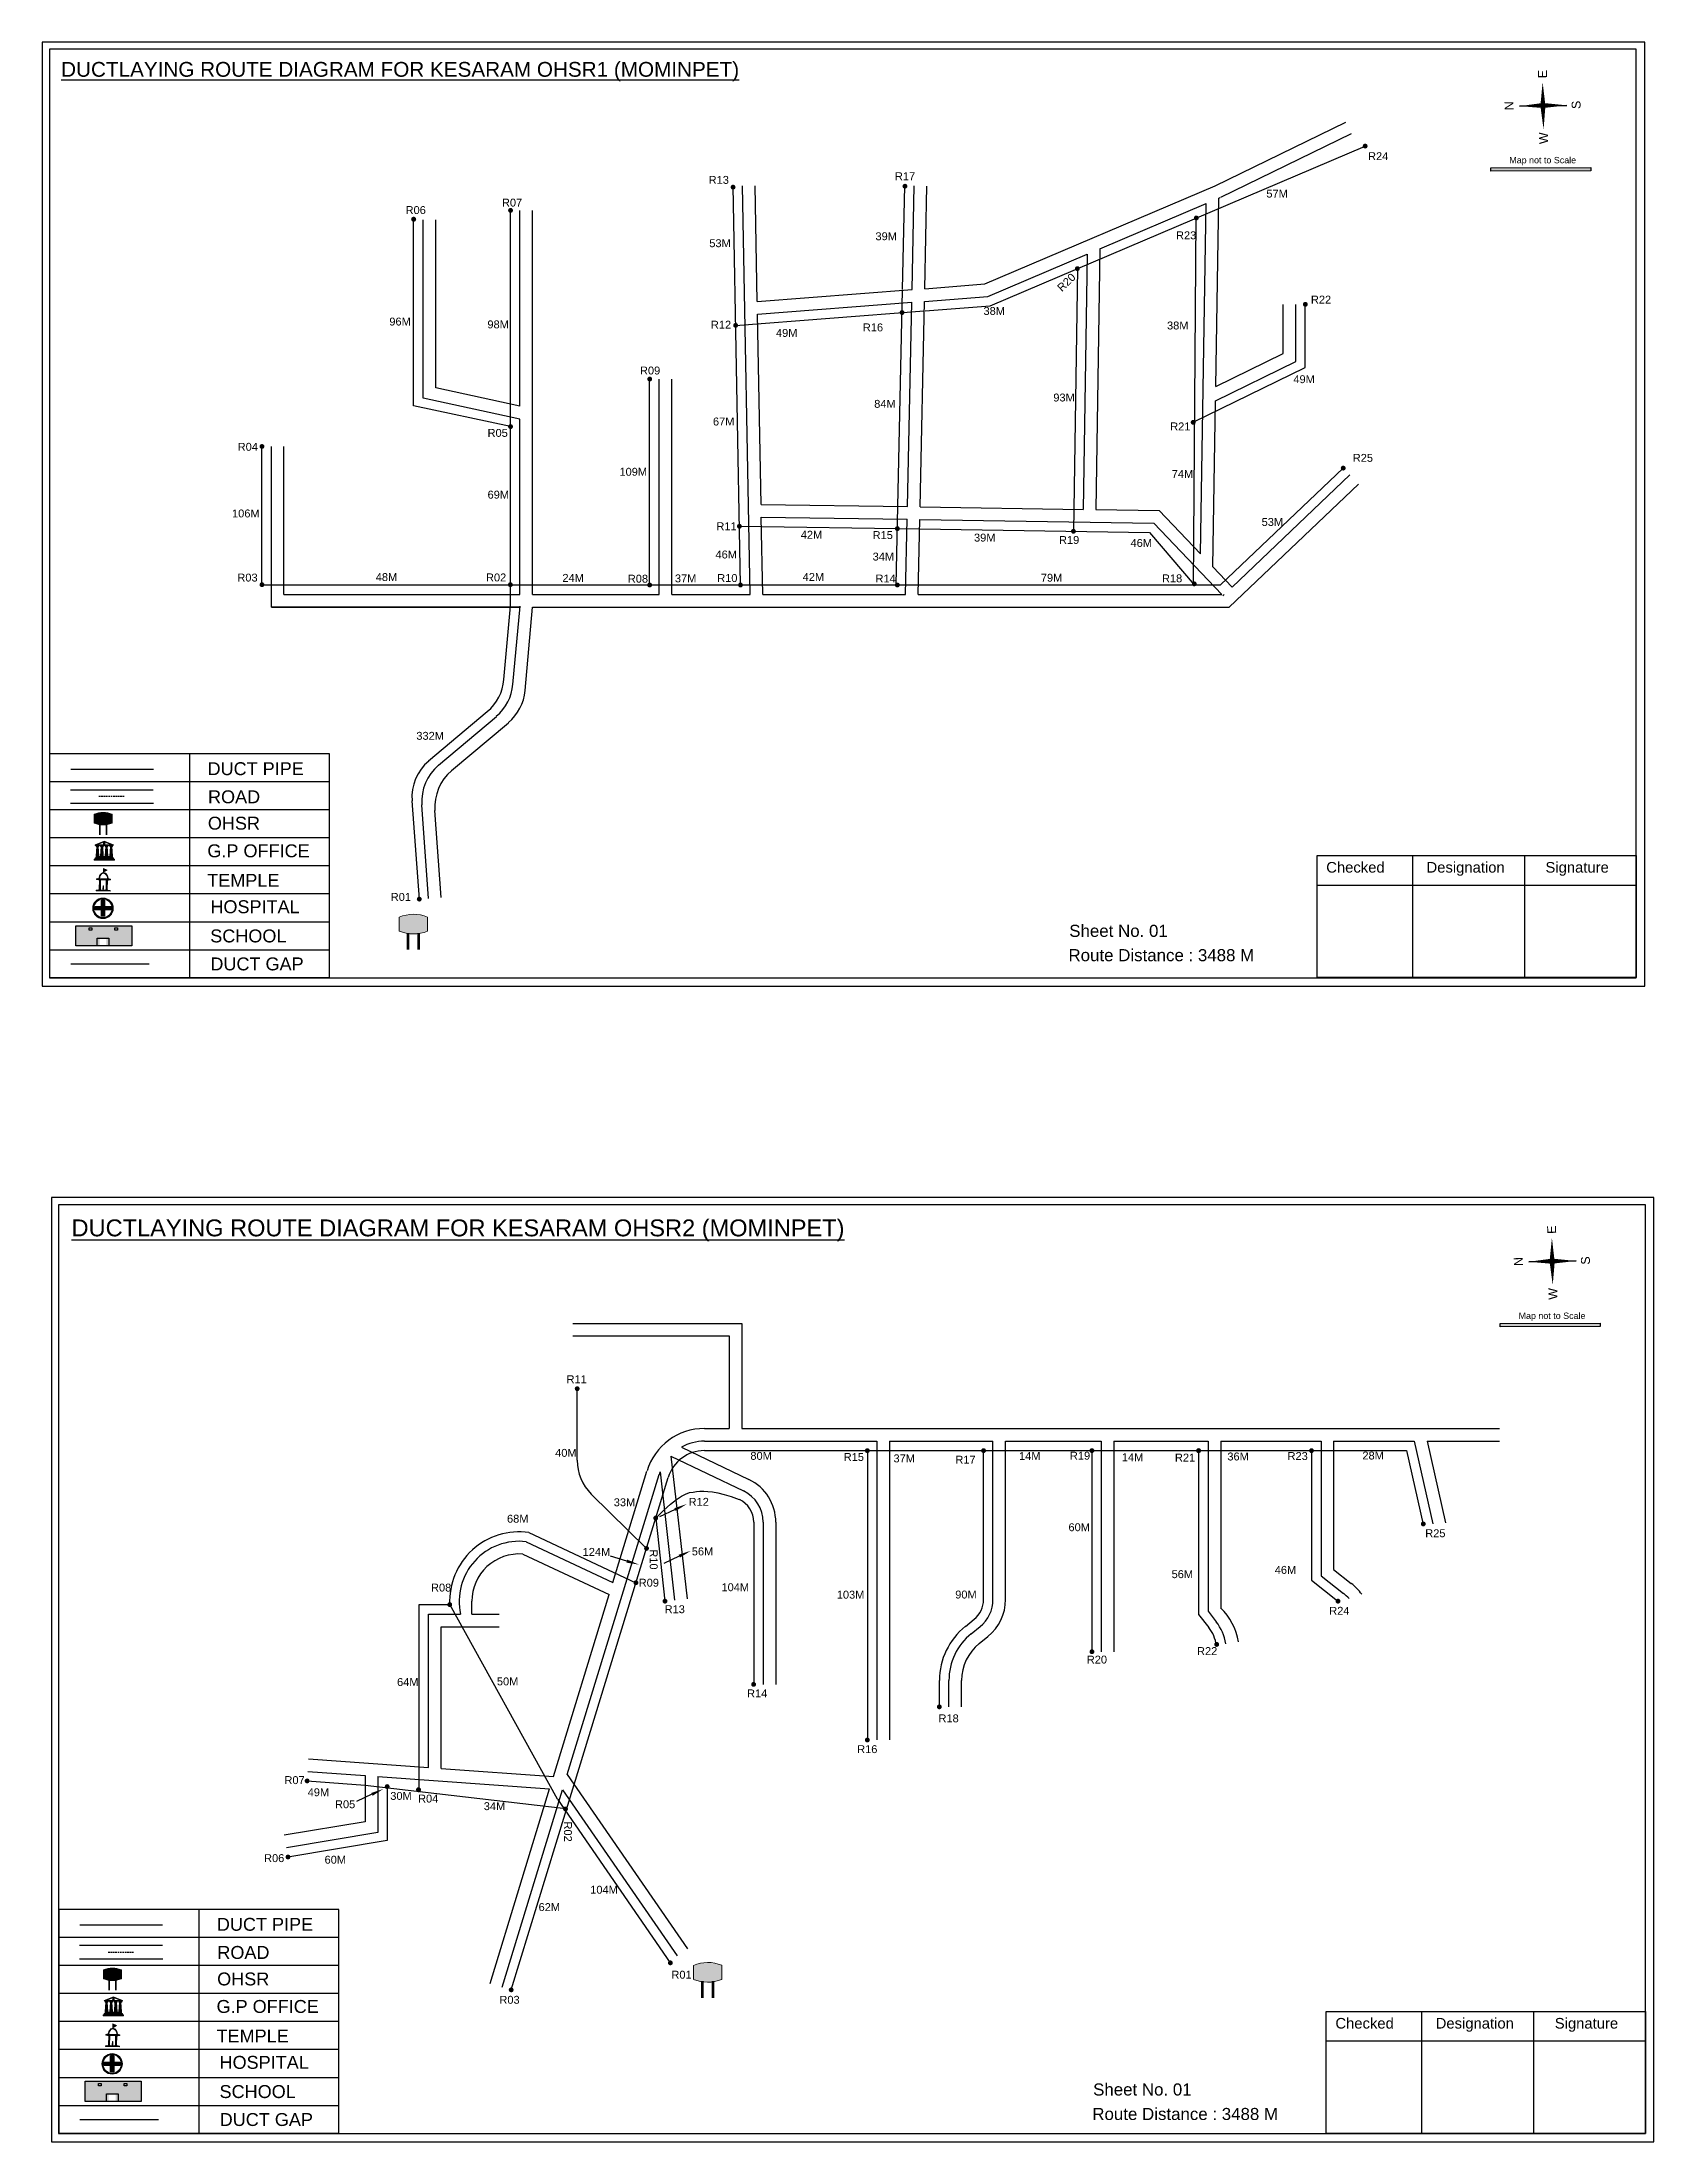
# Model space of a CAD drawing. Header units: inches. Extents: x 1472 to 9278, y 30 to 1360.
# Drawn here: x 3519 to 4540, y 30 to 1360 of the extents above; entities that cross this region are included whole.
import ezdxf

# ---------------------------------------------------------------- set-up
doc = ezdxf.new("R2010")
doc.units = ezdxf.units.IN
doc.header["$MEASUREMENT"] = 0
doc.linetypes.add('DASHEDX2', pattern=[1.5, 1, -0.5])
for name, color, linetype in [('LANDMARK', 7, 'Continuous'), ('OHT', 7, 'Continuous'), ('pipe', 5, 'Continuous')]:
    doc.layers.add(name, color=color, linetype=linetype)
doc.styles.get("Standard").update_dxf_attribs({"font": 'arial.ttf'})

# ---------------------------------------------------------------- blocks, each defined once
blk = doc.blocks.new('OHT')
at = {"linetype": 'Continuous', "lineweight": 0, "true_color": 0x0ffffc}
blk.add_hatch(color=4, dxfattribs=at).paths.add_polyline_path([(0.012, 1), (0, 1, 0.101323), (-0.4, 0.916), (-0.4, 0.525, 0.194075), (0.399, 0.521), (0.399, 0.921, 0.097877)])
at = {"color": 4, "linetype": 'Continuous', "lineweight": 0, "true_color": 0x0ffffc, "flags": 128}
for points in [[(-0.4, 0.525), (-0.4, 0.916)], [(0.399, 0.521), (0.399, 0.921)]]:
    blk.add_lwpolyline(points, dxfattribs=at)
at = {"color": 4, "linetype": 'Continuous', "lineweight": 0, "true_color": 0x0ffffc, "const_width": 0.075, "flags": 128}
for points in [[(-0.15, 0), (-0.15, 0.475)], [(0.15, 0), (0.15, 0.473)]]:
    blk.add_lwpolyline(points, dxfattribs=at)
at = {"color": 4, "linetype": 'Continuous', "lineweight": 0, "true_color": 0x0ffffc}
for centre, radius, start, end in [((0.006, -0.019), 1.019, 67.31091, 113.47108), ((0.004, 1.513), 1.068, 247.76824, 291.70073)]:
    blk.add_arc(centre, radius, start, end, dxfattribs=at)
blk = doc.blocks.new('Government_Office')
at = {"linetype": 'Continuous', "lineweight": 0, "true_color": 0xff0000}
for points in [[(-0.5, 0.05), (0.5, 0.05), (0.5, 0), (-0.5, 0)], [(-0.45, 0.08), (-0.45, 0.12), (0.45, 0.12), (0.45, 0.08)], [(-0.4, 0.14), (-0.4, 0.18), (0.4, 0.18), (0.4, 0.14)]]:
    blk.add_hatch(color=1, dxfattribs=at).paths.add_polyline_path(points)
h = blk.add_hatch(color=1, dxfattribs=at)
h.paths.add_polyline_path([(0.44, 0.72), (0.45, 0.75), (0, 0.93), (-0.45, 0.75), (-0.44, 0.72)])
h.paths.add_polyline_path([(0.36, 0.75), (-0.36, 0.75), (0, 0.9)], flags=16)
h.paths.add_polyline_path([(0, 0.78, -1), (0, 0.87, -1)], flags=0)
h = blk.add_hatch(color=1, dxfattribs=at)
edge = h.paths.add_edge_path()
edge.add_line((-0.27, 0.2), (-0.3, 0.68))
edge.add_line((-0.3, 0.68), (-0.29, 0.68))
edge.add_arc((-0.28, 0.69), 0.0176, 225.304, 441.5659)
edge.add_line((-0.28, 0.7), (-0.39, 0.7))
edge.add_arc((-0.39, 0.69), 0.0176, 98.4341, 314.696)
edge.add_line((-0.38, 0.68), (-0.37, 0.68))
edge.add_line((-0.37, 0.68), (-0.4, 0.2))
edge.add_line((-0.4, 0.2), (-0.27, 0.2))
h = blk.add_hatch(color=1, dxfattribs=at)
edge = h.paths.add_edge_path()
edge.add_line((-0.05, 0.2), (-0.07, 0.68))
edge.add_line((-0.07, 0.68), (-0.07, 0.68))
edge.add_arc((-0.05, 0.69), 0.0176, 225.304, 441.5659)
edge.add_line((-0.05, 0.7), (-0.17, 0.7))
edge.add_arc((-0.17, 0.69), 0.0176, 98.4341, 314.696)
edge.add_line((-0.16, 0.68), (-0.15, 0.68))
edge.add_line((-0.15, 0.68), (-0.18, 0.2))
edge.add_line((-0.18, 0.2), (-0.05, 0.2))
h = blk.add_hatch(color=1, dxfattribs=at)
edge = h.paths.add_edge_path()
edge.add_arc((0, 0.83), 0.0467, 90, 270)
edge.add_arc((0, 0.83), 0.0467, 270, 450)
h = blk.add_hatch(color=1, dxfattribs=at)
edge = h.paths.add_edge_path()
edge.add_line((0.18, 0.2), (0.15, 0.68))
edge.add_line((0.15, 0.68), (0.16, 0.68))
edge.add_arc((0.17, 0.69), 0.0176, 225.304, 441.5659)
edge.add_line((0.17, 0.7), (0.05, 0.7))
edge.add_arc((0.05, 0.69), 0.0176, 98.4341, 314.696)
edge.add_line((0.07, 0.68), (0.07, 0.68))
edge.add_line((0.07, 0.68), (0.05, 0.2))
edge.add_line((0.05, 0.2), (0.18, 0.2))
h = blk.add_hatch(color=1, dxfattribs=at)
edge = h.paths.add_edge_path()
edge.add_line((0.4, 0.2), (0.37, 0.68))
edge.add_line((0.37, 0.68), (0.38, 0.68))
edge.add_arc((0.39, 0.69), 0.0176, 225.304, 441.5659)
edge.add_line((0.4, 0.7), (0.28, 0.7))
edge.add_arc((0.28, 0.69), 0.0176, 98.4341, 314.696)
edge.add_line((0.29, 0.68), (0.3, 0.68))
edge.add_line((0.3, 0.68), (0.27, 0.2))
edge.add_line((0.27, 0.2), (0.4, 0.2))
at = {"color": 1, "linetype": 'Continuous', "lineweight": 0, "true_color": 0xff0000, "flags": 128}
for points in [[(-0.5, 0.05), (0.5, 0.05), (0.5, 0), (-0.5, 0)], [(-0.45, 0.75), (-0.44, 0.72), (0.44, 0.72), (0.45, 0.75), (0, 0.93)], [(-0.45, 0.08), (-0.45, 0.12), (0.45, 0.12), (0.45, 0.08)], [(-0.4, 0.14), (-0.4, 0.18), (0.4, 0.18), (0.4, 0.14)], [(-0.36, 0.75), (0.36, 0.75), (0, 0.9)]]:
    blk.add_lwpolyline(points, close=True, dxfattribs=at)
for points in [[(-0.27, 0.2), (-0.3, 0.68), (-0.29, 0.68, 1.379694), (-0.28, 0.7), (-0.39, 0.7, 1.379694), (-0.38, 0.68), (-0.37, 0.68), (-0.4, 0.2)], [(-0.05, 0.2), (-0.07, 0.68), (-0.07, 0.68, 1.379694), (-0.05, 0.7), (-0.17, 0.7, 1.379694), (-0.16, 0.68), (-0.15, 0.68), (-0.18, 0.2)], [(0, 0.87, 1), (0, 0.78, 1)], [(0.18, 0.2), (0.15, 0.68), (0.16, 0.68, 1.379694), (0.17, 0.7), (0.05, 0.7, 1.379694), (0.07, 0.68), (0.07, 0.68), (0.05, 0.2)], [(0.4, 0.2), (0.37, 0.68), (0.38, 0.68, 1.379694), (0.4, 0.7), (0.28, 0.7, 1.379694), (0.29, 0.68), (0.3, 0.68), (0.27, 0.2)]]:
    blk.add_lwpolyline(points, format="xyb", close=True, dxfattribs=at)
blk = doc.blocks.new('Temple')
at = {"linetype": 'Continuous', "lineweight": 0, "true_color": 0xff0000}
h = blk.add_hatch(color=1, dxfattribs=at)
edge = h.paths.add_edge_path()
edge.add_line((0.012, 0.857), (0, 0.85))
edge.add_line((0, 0.85), (-0.003, 0.925))
edge.add_line((-0.003, 0.925), (-0.012, 0.925))
edge.add_line((-0.012, 0.925), (-0.012, 0.806))
edge.add_spline(control_points=[(-0.012, 0.806), (-0.004, 0.807), (0.004, 0.807), (0.012, 0.806)], knot_values=[6.223801, 6.223801, 6.223801, 6.223801, 6.343965, 6.343965, 6.343965, 6.343965], degree=3, periodic=0)
edge.add_line((0.012, 0.806), (0.012, 0.857))
at = {"linetype": 'Continuous', "lineweight": 0, "true_color": 0xe66000}
blk.add_hatch(color=32, dxfattribs=at).paths.add_polyline_path([(-0.006, 1), (0.147, 0.931), (0, 0.85)])
at = {"linetype": 'Continuous', "lineweight": 0, "true_color": 0xff0000}
h = blk.add_hatch(color=1, dxfattribs=at)
edge = h.paths.add_edge_path()
edge.add_line((0.175, 0.49), (0.225, 0.49))
edge.add_line((0.225, 0.49), (0.225, 0.497))
edge.add_line((0.225, 0.497), (0.307, 0.497))
edge.add_line((0.307, 0.497), (0.307, 0.533))
edge.add_line((0.307, 0.533), (0.257, 0.533))
edge.add_line((0.257, 0.533), (0.257, 0.54))
edge.add_line((0.257, 0.54), (0.2, 0.54))
edge.add_spline(control_points=[(0.2, 0.54), (0.2, 0.589), (0.19, 0.638), (0.142, 0.743), (0.092, 0.79), (0.027, 0.805), (0.02, 0.806), (0.012, 0.806)], knot_values=[4.712389, 4.712389, 4.712389, 4.712389, 5.278166, 5.278166, 6.117402, 6.117402, 6.223801, 6.223801, 6.223801, 6.223801], degree=3, periodic=0)
edge.add_line((0.012, 0.806), (0.012, 0.79))
edge.add_line((0.012, 0.79), (-0.012, 0.79))
edge.add_line((-0.012, 0.79), (-0.012, 0.806))
edge.add_spline(control_points=[(-0.012, 0.806), (-0.055, 0.802), (-0.096, 0.781), (-0.171, 0.699), (-0.197, 0.628), (-0.2, 0.55), (-0.2, 0.545), (-0.2, 0.54)], knot_values=[6.343965, 6.343965, 6.343965, 6.343965, 6.956638, 6.956638, 7.795874, 7.795874, 7.853982, 7.853982, 7.853982, 7.853982], degree=3, periodic=0)
edge.add_line((-0.2, 0.54), (-0.257, 0.54))
edge.add_line((-0.257, 0.54), (-0.257, 0.533))
edge.add_line((-0.257, 0.533), (-0.307, 0.533))
edge.add_line((-0.307, 0.533), (-0.307, 0.497))
edge.add_line((-0.307, 0.497), (-0.225, 0.497))
edge.add_line((-0.225, 0.497), (-0.225, 0.49))
edge.add_line((-0.225, 0.49), (-0.175, 0.49))
edge.add_line((-0.175, 0.49), (-0.175, 0.07))
edge.add_arc((-0.205, 0.07), 0.03, -90, 0, ccw=False)
edge.add_line((-0.205, 0.04), (-0.257, 0.04))
edge.add_line((-0.257, 0.04), (-0.257, 0.033))
edge.add_line((-0.257, 0.033), (-0.307, 0.033))
edge.add_line((-0.307, 0.033), (-0.307, 0))
edge.add_line((-0.307, 0), (0.307, 0))
edge.add_line((0.307, 0), (0.307, 0.033))
edge.add_line((0.307, 0.033), (0.257, 0.033))
edge.add_line((0.257, 0.033), (0.257, 0.04))
edge.add_line((0.257, 0.04), (0.205, 0.04))
edge.add_arc((0.205, 0.07), 0.03, 180, 270, ccw=False)
edge.add_line((0.175, 0.07), (0.175, 0.49))
h.paths.add_polyline_path([(0.125, 0.07, -0.414214), (0.095, 0.04), (0.05, 0.04), (0.05, 0.033), (-0.05, 0.033), (-0.05, 0.04), (-0.095, 0.04, -0.414214), (-0.125, 0.07), (-0.125, 0.497), (0.125, 0.497)], flags=16)
edge = h.paths.add_edge_path(flags=16)
edge.add_ellipse((0, 0.54), major_axis=(0, 0.242), ratio=0.722808, start_angle=270, end_angle=450, ccw=False)
edge.add_line((0.175, 0.54), (-0.175, 0.54))
h.paths.add_polyline_path([(0.012, 0.23), (0.012, 0.07), (-0.012, 0.07), (-0.012, 0.23)], flags=0)
h = blk.add_hatch(color=1, dxfattribs=at)
edge = h.paths.add_edge_path()
edge.add_line((0.012, 0.79), (0.012, 0.806))
edge.add_spline(control_points=[(0.012, 0.806), (0.004, 0.807), (-0.004, 0.807), (-0.012, 0.806)], knot_values=[6.223801, 6.223801, 6.223801, 6.223801, 6.343965, 6.343965, 6.343965, 6.343965], degree=3, periodic=0)
edge.add_line((-0.012, 0.806), (-0.012, 0.79))
edge.add_line((-0.012, 0.79), (0.012, 0.79))
at = {"color": 1, "linetype": 'Continuous', "lineweight": 0, "true_color": 0xff0000, "flags": 128}
for points in [[(0.012, 0.925), (-0.012, 0.925), (-0.012, 0.79), (0.012, 0.79)], [(0.012, 0.23), (-0.012, 0.23), (-0.012, 0.07), (0.012, 0.07)]]:
    blk.add_lwpolyline(points, close=True, dxfattribs=at)
at = {"color": 32, "linetype": 'Continuous', "lineweight": 0, "true_color": 0xe66000, "flags": 128}
blk.add_lwpolyline([(-0.006, 1), (0.147, 0.931), (0, 0.85), (-0.006, 1)], dxfattribs=at)
at = {"color": 1, "linetype": 'Continuous', "lineweight": 0, "true_color": 0xff0000, "flags": 128}
blk.add_lwpolyline([(0.2, 0.54), (0.257, 0.54), (0.257, 0.533), (0.307, 0.533), (0.307, 0.497), (0.225, 0.497), (0.225, 0.49), (0.175, 0.49), (0.175, 0.07, 0.414214), (0.205, 0.04), (0.257, 0.04), (0.257, 0.033), (0.307, 0.033), (0.307, 0), (-0.307, 0), (-0.307, 0.033), (-0.257, 0.033), (-0.257, 0.04), (-0.205, 0.04, 0.414214), (-0.175, 0.07), (-0.175, 0.49), (-0.225, 0.49), (-0.225, 0.497), (-0.307, 0.497), (-0.307, 0.533), (-0.257, 0.533), (-0.257, 0.54), (-0.2, 0.54)], format="xyb", dxfattribs=at)
blk.add_lwpolyline([(-0.175, 0.54), (0.175, 0.54)], dxfattribs=at)
blk.add_lwpolyline([(0.125, 0.497), (0.125, 0.07, -0.414214), (0.095, 0.04), (0.05, 0.04), (0.05, 0.033), (-0.05, 0.033), (-0.05, 0.04), (-0.095, 0.04, -0.414214), (-0.125, 0.07), (-0.125, 0.497)], format="xyb", close=True, dxfattribs=at)
at = {"color": 1, "linetype": 'Continuous', "lineweight": 0, "true_color": 0xff0000}
blk.add_ellipse((0, 0.54), major_axis=(0, 0.242), ratio=0.722808, start_param=4.712389, end_param=7.853982, dxfattribs=at)
blk.add_open_spline([(0.2, 0.54), (0.2, 0.589), (0.19, 0.638), (0.142, 0.743), (0.092, 0.79), (-0.023, 0.816), (-0.085, 0.794), (-0.171, 0.699), (-0.197, 0.628), (-0.2, 0.55), (-0.2, 0.545), (-0.2, 0.54)], degree=3, knots=[4.712389, 4.712389, 4.712389, 4.712389, 5.278166, 5.278166, 6.117402, 6.117402, 6.956638, 6.956638, 7.795874, 7.795874, 7.853982, 7.853982, 7.853982, 7.853982], dxfattribs=at)
blk = doc.blocks.new('*U5')
at = {"color": 0, "linetype": 'DASHEDX2', "transparency": 16777216}
blk.add_line((-8.2, 0), (8, 0), dxfattribs=at)
blk = doc.blocks.new('Hospital')
at = {"linetype": 'Continuous', "lineweight": 0, "true_color": 0x000000}
h = blk.add_hatch(color=18, dxfattribs=at)
h.paths.add_polyline_path([(-0.5, 0, 1), (0.5, 0, 1)])
h.paths.add_polyline_path([(0.45, 0, -1), (-0.45, 0, -1)], flags=16)
at = {"linetype": 'Continuous', "true_color": 0xff0000}
blk.add_hatch(color=1, dxfattribs=at).paths.add_polyline_path([(-0.39, 0.08), (-0.08, 0.08), (-0.08, 0.39), (0.08, 0.39), (0.08, 0.08), (0.39, 0.08), (0.39, -0.08), (0.08, -0.08), (0.08, -0.39), (-0.08, -0.39), (-0.08, -0.08), (-0.39, -0.08)])
at = {"color": 1, "linetype": 'Continuous', "true_color": 0xff0000, "flags": 128}
blk.add_lwpolyline([(-0.39, 0.08), (-0.08, 0.08), (-0.08, 0.39), (0.08, 0.39), (0.08, 0.08), (0.39, 0.08), (0.39, -0.08), (0.08, -0.08), (0.08, -0.39), (-0.08, -0.39), (-0.08, -0.08), (-0.39, -0.08)], close=True, dxfattribs=at)
at = {"color": 18, "linetype": 'Continuous', "lineweight": 0, "true_color": 0x000000}
for radius in [0.5, 0.446]:
    blk.add_circle((0, 0), radius, dxfattribs=at)
blk = doc.blocks.new('*U6')
at = {"color": 0, "linetype": 'DASHEDX2', "transparency": 16777216}
blk.add_line((-8.2, 0), (8, 0), dxfattribs=at)

msp = doc.modelspace()

# ---------------------------------------------------------------- hatches: boundary and pattern name
at = {"ltscale": 0.5}
h = msp.add_hatch(color=5, dxfattribs=at)
h.dxf.hatch_style = 1
h.paths.add_polyline_path([(4358.8, 1293.9, 1), (4355.7, 1293.9, 1)])
at = {"true_color": 0x0093dd}
h = msp.add_hatch(color=142, dxfattribs=at)
h.dxf.hatch_style = 1
h.paths.add_polyline_path([(4436.9, 1280.1), (4436.9, 1278), (4500.2, 1278.2), (4500.2, 1280.3)])
at = {"ltscale": 0.5}
h = msp.add_hatch(color=5, dxfattribs=at)
h.dxf.hatch_style = 1
h.paths.add_polyline_path([(3958.6, 1267.9, 1), (3955.5, 1267.9, 1)])
h = msp.add_hatch(color=5, dxfattribs=at)
h.dxf.hatch_style = 1
h.paths.add_polyline_path([(4067.4, 1268.5, 1), (4064.3, 1268.5, 1)])
h = msp.add_hatch(color=5, dxfattribs=at)
h.dxf.hatch_style = 1
h.paths.add_polyline_path([(3817.7, 1253.2, 1), (3814.6, 1253.2, 1)])
h = msp.add_hatch(color=5, dxfattribs=at)
h.dxf.hatch_style = 1
h.paths.add_polyline_path([(4251.9, 1248.4, 1), (4248.8, 1248.4, 1)])
h = msp.add_hatch(color=5, dxfattribs=at)
h.dxf.hatch_style = 1
h.paths.add_polyline_path([(3756.4, 1247.6, 1), (3753.2, 1247.6, 1)])
h = msp.add_hatch(color=5, dxfattribs=at)
h.dxf.hatch_style = 1
h.paths.add_polyline_path([(4176.6, 1216.3, 1), (4173.5, 1216.3, 1)])
h = msp.add_hatch(color=5, dxfattribs=at)
h.dxf.hatch_style = 1
h.paths.add_polyline_path([(4065.6, 1188.5, 1), (4062.5, 1188.5, 1)])
h = msp.add_hatch(color=5, dxfattribs=at)
h.dxf.hatch_style = 1
h.paths.add_polyline_path([(4320.9, 1193.7, 1), (4317.8, 1193.7, 1)])
h = msp.add_hatch(color=5, dxfattribs=at)
h.dxf.hatch_style = 1
h.paths.add_polyline_path([(3960.2, 1180.4, 1), (3957.1, 1180.4, 1)])
h = msp.add_hatch(color=5, dxfattribs=at)
h.dxf.hatch_style = 1
h.paths.add_polyline_path([(3905.8, 1146.4, 1), (3902.7, 1146.4, 1)])
h = msp.add_hatch(color=5, dxfattribs=at)
h.dxf.hatch_style = 1
h.paths.add_polyline_path([(3817.7, 1116.3, 1), (3814.6, 1116.3, 1)])
h = msp.add_hatch(color=5, dxfattribs=at)
h.dxf.hatch_style = 1
h.paths.add_polyline_path([(4249.9, 1119, 1), (4246.8, 1119, 1)])
h = msp.add_hatch(color=5, dxfattribs=at)
h.dxf.hatch_style = 1
h.paths.add_polyline_path([(3660.3, 1103.7, 1), (3657.2, 1103.7, 1)])
h = msp.add_hatch(color=5, dxfattribs=at)
h.dxf.hatch_style = 1
h.paths.add_polyline_path([(4344.9, 1090, 1), (4341.8, 1090, 1)])
h = msp.add_hatch(color=5, dxfattribs=at)
h.dxf.hatch_style = 1
h.paths.add_polyline_path([(3962.6, 1053.2, 1), (3959.5, 1053.2, 1)])
h = msp.add_hatch(color=5, dxfattribs=at)
h.dxf.hatch_style = 1
h.paths.add_polyline_path([(4062.6, 1051.7, 1), (4059.5, 1051.7, 1)])
h = msp.add_hatch(color=5, dxfattribs=at)
h.dxf.hatch_style = 1
h.paths.add_polyline_path([(4174.1, 1050, 1), (4171, 1050, 1)])
h = msp.add_hatch(color=5, dxfattribs=at)
h.dxf.hatch_style = 1
h.paths.add_polyline_path([(3660.3, 1016.2, 1), (3657.2, 1016.2, 1)])
h = msp.add_hatch(color=5, dxfattribs=at)
h.dxf.hatch_style = 1
h.paths.add_polyline_path([(3817.6, 1016.2, 1), (3814.5, 1016.2, 1)])
h = msp.add_hatch(color=5, dxfattribs=at)
h.dxf.hatch_style = 1
h.paths.add_polyline_path([(3905.8, 1016, 1), (3902.7, 1016, 1)])
h = msp.add_hatch(color=5, dxfattribs=at)
h.dxf.hatch_style = 1
h.paths.add_polyline_path([(3963.3, 1016, 1), (3960.2, 1016, 1)])
h = msp.add_hatch(color=5, dxfattribs=at)
h.dxf.hatch_style = 1
h.paths.add_polyline_path([(4062.6, 1016, 1), (4059.5, 1016, 1)])
h = msp.add_hatch(color=5, dxfattribs=at)
h.dxf.hatch_style = 1
h.paths.add_polyline_path([(4250.6, 1016.7, 1), (4247.5, 1016.7, 1)])
h = msp.add_hatch(color=5, dxfattribs=at)
h.dxf.hatch_style = 1
h.paths.add_polyline_path([(3759.9, 817.1, 1), (3756.8, 817.1, 1)])
at = {"true_color": 0xc8c92d}
h = msp.add_hatch(color=52, dxfattribs=at)
h.dxf.hatch_style = 1
h.paths.add_polyline_path([(3547.9, 800.3), (3540.9, 800.3), (3540.9, 787.6), (3547.9, 787.6)])
h.paths.add_polyline_path([(3576.3, 800.3), (3569.2, 800.3), (3569.2, 787.6), (3576.3, 787.6)])
at = {"true_color": 0x293189}
h = msp.add_hatch(color=177, dxfattribs=at)
h.dxf.hatch_style = 1
h.paths.add_polyline_path([(3569.2, 800.3), (3547.9, 800.3), (3547.9, 787.6), (3555.9, 787.6), (3555.9, 791.8), (3560.3, 791.8), (3560.3, 787.6), (3569.2, 787.6)])
h.paths.add_polyline_path([(3551, 797.5), (3549.4, 797.5), (3549.4, 798.9), (3551, 798.9)], flags=16)
h.paths.add_polyline_path([(3565.7, 797.5), (3565.7, 798.9), (3567.2, 798.9), (3567.2, 797.5)], flags=16)
at = {"true_color": 0x0093dd}
h = msp.add_hatch(color=142, dxfattribs=at)
h.dxf.hatch_style = 1
h.paths.add_polyline_path([(4442.8, 548.4), (4442.8, 546.3), (4506.1, 546.5), (4506.1, 548.6)])
at = {"ltscale": 0.5}
h = msp.add_hatch(color=5, dxfattribs=at)
h.dxf.hatch_style = 1
h.paths.add_polyline_path([(3859.9, 507.1, 1), (3856.8, 507.1, 1)])
h = msp.add_hatch(color=5, dxfattribs=at)
h.dxf.hatch_style = 1
h.paths.add_polyline_path([(4043.6, 467.9, 1), (4040.5, 467.9, 1)])
h = msp.add_hatch(color=5, dxfattribs=at)
h.dxf.hatch_style = 1
h.paths.add_polyline_path([(4117.2, 467.9, 1), (4114.1, 467.9, 1)])
h = msp.add_hatch(color=5, dxfattribs=at)
h.dxf.hatch_style = 1
h.paths.add_polyline_path([(4185.8, 467.9, 1), (4182.7, 467.9, 1)])
h = msp.add_hatch(color=5, dxfattribs=at)
h.dxf.hatch_style = 1
h.paths.add_polyline_path([(4253.4, 467.9, 1), (4250.2, 467.9, 1)])
h = msp.add_hatch(color=5, dxfattribs=at)
h.dxf.hatch_style = 1
h.paths.add_polyline_path([(4324.8, 467.9, 1), (4321.7, 467.9, 1)])
h = msp.add_hatch(color=5, dxfattribs=at)
h.dxf.hatch_style = 1
h.paths.add_polyline_path([(3909.6, 425.2, 1), (3906.5, 425.2, 1)])
h = msp.add_hatch(color=5, dxfattribs=at)
h.dxf.hatch_style = 1
h.paths.add_polyline_path([(4395.6, 421.5, 1), (4392.5, 421.5, 1)])
h = msp.add_hatch(color=5, dxfattribs=at)
h.dxf.hatch_style = 1
h.paths.add_polyline_path([(3903.8, 406, 1), (3900.7, 406, 1)])
h = msp.add_hatch(color=5, dxfattribs=at)
h.dxf.hatch_style = 1
h.paths.add_polyline_path([(3897.1, 384.3, 1), (3894, 384.3, 1)])
h = msp.add_hatch(color=5, dxfattribs=at)
h.dxf.hatch_style = 1
h.paths.add_polyline_path([(3915.5, 372.6, 1), (3912.4, 372.6, 1)])
h = msp.add_hatch(color=5, dxfattribs=at)
h.dxf.hatch_style = 1
h.paths.add_polyline_path([(4341.6, 372.6, 1), (4338.5, 372.6, 1)])
h = msp.add_hatch(color=5, dxfattribs=at)
h.dxf.hatch_style = 1
h.paths.add_polyline_path([(3779.2, 370.4, 1), (3776.1, 370.4, 1)])
h = msp.add_hatch(color=5, dxfattribs=at)
h.dxf.hatch_style = 1
h.paths.add_polyline_path([(4264.8, 345.2, 1), (4261.7, 345.2, 1)])
h = msp.add_hatch(color=5, dxfattribs=at)
h.dxf.hatch_style = 1
h.paths.add_polyline_path([(4185.8, 340.6, 1), (4182.7, 340.6, 1)])
h = msp.add_hatch(color=5, dxfattribs=at)
h.dxf.hatch_style = 1
h.paths.add_polyline_path([(3971.6, 319.9, 1), (3968.5, 319.9, 1)])
h = msp.add_hatch(color=5, dxfattribs=at)
h.dxf.hatch_style = 1
h.paths.add_polyline_path([(4089.2, 305.7, 1), (4086.1, 305.7, 1)])
h = msp.add_hatch(color=5, dxfattribs=at)
h.dxf.hatch_style = 1
h.paths.add_polyline_path([(4043.6, 284.7, 1), (4040.5, 284.7, 1)])
h = msp.add_hatch(color=5, dxfattribs=at)
h.dxf.hatch_style = 1
h.paths.add_polyline_path([(3688.9, 258.8, 1), (3685.8, 258.8, 1)])
h = msp.add_hatch(color=5, dxfattribs=at)
h.dxf.hatch_style = 1
h.paths.add_polyline_path([(3739.6, 255.2, 1), (3736.5, 255.2, 1)])
h = msp.add_hatch(color=5, dxfattribs=at)
h.dxf.hatch_style = 1
h.paths.add_polyline_path([(3759.5, 253.2, 1), (3756.3, 253.2, 1)])
h = msp.add_hatch(color=5, dxfattribs=at)
h.dxf.hatch_style = 1
h.paths.add_polyline_path([(3852.5, 241, 1), (3849.4, 241, 1)])
h = msp.add_hatch(color=5, dxfattribs=at)
h.dxf.hatch_style = 1
h.paths.add_polyline_path([(3676.8, 210.6, 1), (3673.7, 210.6, 1)])
h = msp.add_hatch(color=5, dxfattribs=at)
h.dxf.hatch_style = 1
h.paths.add_polyline_path([(3918.9, 143.6, 1), (3915.8, 143.6, 1)])
h = msp.add_hatch(color=5, dxfattribs=at)
h.dxf.hatch_style = 1
h.paths.add_polyline_path([(3818.1, 126.5, 1), (3815, 126.5, 1)])
at = {"true_color": 0xc8c92d}
h = msp.add_hatch(color=52, dxfattribs=at)
h.dxf.hatch_style = 1
h.paths.add_polyline_path([(3553.8, 68.6), (3546.8, 68.6), (3546.8, 55.9), (3553.8, 55.9)])
h.paths.add_polyline_path([(3582.1, 68.6), (3575.1, 68.6), (3575.1, 55.9), (3582.1, 55.9)])
at = {"true_color": 0x293189}
h = msp.add_hatch(color=177, dxfattribs=at)
h.dxf.hatch_style = 1
h.paths.add_polyline_path([(3575.1, 68.6), (3553.8, 68.6), (3553.8, 55.9), (3561.8, 55.9), (3561.8, 60.1), (3566.2, 60.1), (3566.2, 55.9), (3575.1, 55.9)])
h.paths.add_polyline_path([(3556.9, 65.7), (3555.3, 65.7), (3555.3, 67.2), (3556.9, 67.2)], flags=16)
h.paths.add_polyline_path([(3571.5, 65.7), (3571.5, 67.2), (3573.1, 67.2), (3573.1, 65.7)], flags=16)

# ---------------------------------------------------------------- linework, layer by layer
for p, q in [((4484.9, 1319.7), (4454.9, 1319.2)), ((4454.9, 1319.2), (4484.9, 1319.7)), ((4484.9, 1319.7), (4454.9, 1319.2)), ((4469.9, 1319.4), (4484.9, 1319.7)), ((4262.3, 1268.7), (4345.1, 1309)), ((4265.8, 1261.5), (4348.6, 1301.8)), ((3967.8, 1010), (3963, 1268.7)), ((3972.3, 1195.5), (3971, 1268.8)), ((4070.4, 1203), (4071.8, 1268.7)), ((4078.4, 1203.6), (4079.8, 1268.5)), ((4116.5, 1206.6), (4262.3, 1268.7)), ((3822.1, 1129.3), (3822.1, 1253.2)), ((3830.1, 1010), (3830.1, 1253.2)), ((4189.3, 1228.9), (4256.5, 1257.5)), ((4253, 1035.7), (4256.5, 1257.5)), ((4262.7, 1141.6), (4264.5, 1260.9)), ((4264.5, 1260.9), (4265.4, 1261.3)), ((3760.8, 1134.3), (3760.8, 1247.3)), ((3768.8, 1140.8), (3768.8, 1247.3)), ((4118.4, 1198.7), (4181.2, 1225.4)), ((4181.2, 1225.4), (4178.7, 1063.9)), ((4189.3, 1228.9), (4186.7, 1063.8)), ((3972.3, 1195.5), (4070.4, 1203)), ((4078.2, 1195.6), (4118.4, 1198.7)), ((4078.4, 1203.6), (4116.5, 1206.6)), ((3964.3, 1194.8), (3964.3, 1194.8)), ((3972.5, 1187.4), (4070.2, 1195)), ((3974.8, 1067), (3972.5, 1187.4)), ((4067.4, 1065.6), (4070.2, 1195)), ((4075.4, 1065.5), (4078.2, 1195.6)), ((4305.3, 1162.5), (4305.3, 1193.7)), ((4313.3, 1157.5), (4313.3, 1193.7)), ((4262.5, 1132.6), (4313.3, 1157.5)), ((4262.7, 1141.6), (4305.3, 1162.5)), ((3910.2, 1010), (3910.2, 1146.4)), ((3918.2, 1010), (3918.2, 1146.4)), ((3822.1, 1121.1), (3760.8, 1134.3)), ((3822.1, 1129.3), (3768.8, 1140.8)), ((4260.9, 1027.4), (4262.5, 1132.6)), ((3822.1, 1010), (3822.1, 1121.1)), ((3830.1, 1127.6), (3830.1, 1127.6)), ((3664.7, 1002), (3664.7, 1103.7)), ((3672.7, 1010), (3672.7, 1103.7)), ((4271.2, 1002), (4353, 1079.9)), ((4273, 1014.7), (4347.5, 1085.7)), ((3974.8, 1067), (4067.4, 1065.6)), ((4075.4, 1065.5), (4178.7, 1063.9)), ((4186.7, 1063.8), (4226.9, 1063.1)), ((3966.9, 1059.1), (3966.9, 1059.1)), ((3975.8, 1010), (3974.9, 1059)), ((3974.9, 1059), (4067.2, 1057.6)), ((4066.2, 1010), (4067.2, 1057.6)), ((4074.2, 1010), (4075.2, 1057.5)), ((4075.2, 1057.5), (4223.4, 1055.2)), ((4223.4, 1055.2), (4266.4, 1010)), ((4226.9, 1063.1), (4253, 1035.7)), ((4260.9, 1027.4), (4273, 1014.7)), ((3822.1, 1002), (3664.7, 1002)), ((3664.7, 1002), (3822.1, 1002)), ((3672.7, 1010), (3822.1, 1010)), ((3817.7, 953.1), (3822.2, 1002.7)), ((3822.1, 1002), (3822.1, 1002.4)), ((3825.4, 949.1), (3830.1, 1002)), ((3830.1, 1010), (3910.2, 1010)), ((3830.1, 1002), (4271.2, 1002)), ((3918.2, 1010), (3967.8, 1010)), ((3961.8, 1009.9), (3961.8, 1010)), ((3975.8, 1010), (4066.2, 1010)), ((4074, 1001.9), (4074, 1002)), ((4074.2, 1010), (4266.4, 1010)), ((4267.2, 1009.2), (4268, 1010)), ((3770.5, 902), (3807.2, 932.8)), ((3778.8, 898.5), (3814.9, 928.8)), ((3524.2, 909.1), (3524.2, 768.6)), ((3612.8, 909.1), (3612.8, 767.2)), ((3701.5, 891.3), (3524.2, 891.3)), ((3537.5, 886.4), (3589.8, 886.4)), ((3537.5, 877.9), (3590, 877.9)), ((3701.5, 873.6), (3524.2, 873.6)), ((3764.3, 817.6), (3760, 876.8)), ((3772.3, 818.2), (3768.2, 873.3)), ((3701.5, 855.9), (3524.2, 855.9)), ((3701.5, 838.1), (3524.2, 838.1)), ((3701.5, 820.4), (3524.2, 820.4)), ((3524.2, 802.7), (3701.5, 802.7)), ((3524.2, 785), (3701.5, 785)), ((3524.2, 768.6), (3524.2, 767.2)), ((3524.2, 768.3), (3524.2, 767.2)), ((3701.5, 767.2), (3524.2, 767.2)), ((4490.8, 588), (4460.8, 587.5)), ((4460.8, 587.5), (4490.8, 588)), ((4490.8, 588), (4460.8, 587.5)), ((4475.8, 587.7), (4490.8, 588)), ((3855.6, 548.5), (3962.5, 548.5)), ((3962.5, 548.5), (3962.5, 481.9)), ((3855.6, 540.5), (3954.5, 540.5)), ((3954.5, 540.5), (3954.5, 481.9)), ((3938.9, 481.9), (3954.5, 481.9)), ((3962.5, 481.9), (4442.3, 481.9)), ((3924.4, 470.2), (3967.1, 449.6)), ((3938.9, 473.9), (4048.1, 473.9)), ((4048.1, 473.9), (4048.1, 284.7)), ((4056.1, 473.9), (4121.6, 473.9)), ((4056.1, 473.9), (4056.1, 284.7)), ((4121.6, 373.6), (4121.6, 473.9)), ((4129.6, 473.9), (4190.2, 473.9)), ((4129.6, 373.6), (4129.6, 473.9)), ((4190.2, 473.9), (4190.2, 340.6)), ((4198.2, 473.9), (4257.8, 473.9)), ((4198.2, 473.9), (4198.2, 340.6)), ((4257.8, 473.9), (4257.8, 366.2)), ((4265.8, 473.9), (4329.3, 473.9)), ((4265.8, 473.9), (4265.8, 368.4)), ((4329.3, 473.9), (4329.3, 388.7)), ((4337.3, 473.9), (4388.3, 473.9)), ((4337.3, 473.9), (4337.3, 392.6)), ((4388.3, 473.9), (4400, 421.5)), ((4396.5, 473.9), (4442.3, 473.9)), ((4396.5, 473.9), (4408.1, 422.1)), ((3852.1, 262.9), (3910.2, 452.7)), ((3880.9, 384.5), (3902.5, 455)), ((3910.8, 454.5), (3919.9, 373.2)), ((3917.7, 464.5), (3963.6, 442.4)), ((3917.7, 464.5), (3927.9, 374.1)), ((3920.3, 430.6), (3910.5, 426)), ((3976.1, 422.6), (3976.1, 319.9)), ((3984.1, 422.6), (3984.1, 319.9)), ((3823.9, 402.4), (3878.6, 376.8)), ((3826.1, 410.2), (3880.9, 384.5)), ((3889.7, 398), (3879.4, 401.1)), ((3923, 401.1), (3913.2, 396.5)), ((4329.3, 388.7), (4343.5, 377.5)), ((4337.3, 392.6), (4348.4, 383.8)), ((3791.6, 364.4), (3791.6, 372.5)), ((3843.3, 261.6), (3878.6, 376.8)), ((3764.2, 267.3), (3764.2, 364.4)), ((3764.2, 364.4), (3784.5, 364.4)), ((3791.6, 364.4), (3809, 364.4)), ((4257.8, 366.2), (4263, 359.6)), ((3772.2, 266.7), (3772.2, 356.4)), ((3772.2, 356.4), (3809, 356.4)), ((4107.8, 352), (4113.4, 356.5)), ((4112.8, 345.7), (4118.4, 350.2)), ((4093.7, 305.7), (4093.7, 322.4)), ((4101.7, 305.7), (4101.7, 322.4)), ((3688.3, 272.8), (3764.2, 267.3)), ((3772.2, 266.7), (3843.3, 261.6)), ((3687.8, 264.8), (3724.1, 262.2)), ((3724.1, 262.2), (3724.1, 232.9)), ((3732.1, 261.6), (3840.9, 253.7)), ((3732.1, 261.6), (3732.1, 226.1)), ((3803.2, 130.6), (3840.9, 253.7)), ((3810.8, 128.3), (3849.1, 253.1)), ((3849.1, 253.1), (3921.6, 148)), ((3852.1, 262.9), (3928.2, 152.5)), ((3728.4, 250.3), (3718.6, 245.7)), ((3724.1, 232.9), (3672.9, 224.4)), ((3732.1, 226.1), (3674.2, 216.5)), ((3530.1, 177.4), (3530.1, 36.9)), ((3618.7, 177.4), (3618.7, 35.5)), ((3707.4, 159.6), (3530.1, 159.6)), ((3543.3, 154.7), (3595.7, 154.7)), ((3707.4, 141.9), (3530.1, 141.9)), ((3543.3, 146.2), (3595.9, 146.2)), ((3707.4, 124.2), (3530.1, 124.2)), ((3707.4, 106.4), (3530.1, 106.4)), ((3707.4, 88.7), (3530.1, 88.7)), ((3530.1, 71), (3707.4, 71)), ((3530.1, 53.2), (3707.4, 53.2)), ((3530, 36.6), (3530, 35.5)), ((3530.1, 36.9), (3530.1, 35.5)), ((3707.4, 35.5), (3530.1, 35.5))]:
    msp.add_line(p, q)
at = {"color": 1}
for p, q in [((4454.9, 1319.2), (4469.9, 1319.4)), ((4460.8, 587.5), (4475.8, 587.7))]:
    msp.add_line(p, q, dxfattribs=at)
at = {"color": 242, "true_color": 0xcd2027}
for p, q in [((4387.2, 844.8), (4387.2, 767.4)), ((4458.1, 844.8), (4458.1, 767.4)), ((4326.8, 826), (4528.8, 826)), ((4393, 112.9), (4393, 35.5)), ((4463.9, 112.9), (4463.9, 35.5)), ((4332.6, 94.2), (4534.7, 94.2))]:
    msp.add_line(p, q, dxfattribs=at)
for points in [[(3519.5, 1359.8), (3519.5, 761.9), (4534.3, 761.9), (4534.3, 1359.8)], [(3524.2, 1355.2), (3524.2, 767.2), (4528.9, 767.2), (4528.9, 1355.2)], [(3576.4, 800.3), (3576.4, 787.6), (3540.9, 787.6), (3540.9, 800.3)], [(3551, 798.9), (3551, 797.5), (3549.4, 797.5), (3549.4, 798.9)], [(3565.7, 797.5), (3565.7, 798.9), (3567.2, 798.9), (3567.2, 797.5)], [(3525.4, 628.1), (3525.4, 30.2), (4540.1, 30.2), (4540.1, 628.1)], [(3530, 623.5), (3530, 35.5), (4534.8, 35.5), (4534.8, 623.5)], [(3582.2, 68.6), (3582.2, 55.9), (3546.8, 55.9), (3546.8, 68.6)], [(3556.9, 67.2), (3556.9, 65.7), (3555.3, 65.7), (3555.3, 67.2)], [(3571.5, 65.7), (3571.5, 67.2), (3573.1, 67.2), (3573.1, 65.7)]]:
    msp.add_lwpolyline(points, close=True)
at = {"color": 142, "true_color": 0x0093dd}
for points in [[(4500.2, 1278.2), (4436.9, 1278), (4436.9, 1280.1), (4500.2, 1280.3), (4500.2, 1278.2)], [(4506.1, 546.5), (4442.8, 546.3), (4442.8, 548.4), (4506.1, 548.6), (4506.1, 546.5)]]:
    msp.add_lwpolyline(points, dxfattribs=at)
for points in [[(3701.5, 767.2), (3701.5, 909.1), (3524.2, 909.1)], [(3554.4, 787.6), (3554.4, 792.3), (3561.9, 792.3), (3561.9, 787.6)], [(3707.4, 35.5), (3707.4, 177.4), (3530.1, 177.4)], [(3560.3, 55.9), (3560.3, 60.6), (3567.7, 60.6), (3567.7, 55.9)]]:
    msp.add_lwpolyline(points)
at = {"color": 242, "true_color": 0xcd2027}
for points in [[(4528.8, 767.4), (4326.8, 767.4), (4326.8, 844.8), (4528.8, 844.8)], [(4534.7, 35.5), (4332.6, 35.5), (4332.6, 112.9), (4534.7, 112.9)]]:
    msp.add_lwpolyline(points, close=True, dxfattribs=at)
at = {"color": 5}
msp.add_lwpolyline([(3908.1, 425.2), (3913.1, 430.2), (3917.5, 434.1), (3921.2, 437), (3924.3, 439.1), (3927, 440.4), (3929.5, 441.3), (3931.7, 441.7), (3933.9, 442), (3936.1, 442.2), (3938.5, 442.2), (3941.1, 442.1), (3944.1, 441.8), (3947.4, 441.2), (3951.3, 440.2), (3955.8, 438.8), (3961, 437)], dxfattribs=at)
for centre, radius, start, end in [((3787.8, 955.8), 30, 310.1252, 354.8883), ((3795.5, 951.8), 30, 310.1252, 354.8883), ((3789.9, 879), 30, 130.1252, 184.2209), ((3798.2, 875.5), 30, 130.1252, 184.2209), ((3938.9, 443.9), 38, 90, 162.9705), ((3938.9, 443.9), 30, 90, 118.8312), ((3938.9, 443.9), 30, 159.313, 162.9705), ((3954.1, 422.6), 22, 0, 64.2799), ((3954.1, 422.6), 30, 0, 64.2799), ((3821.6, 372.5), 38, 83.2142, 192.3757), ((3821.6, 372.5), 30, 85.5427, 180), ((4099.6, 373.6), 22, 308.8311, 0), ((4099.6, 373.6), 30, 308.8311, 0), ((4324.9, 354), 30, 42.5005, 51.7884), ((4324.9, 354), 38, 37.2641, 51.7884), ((4239.4, 341), 30, 8.9694, 38.3123), ((4239.4, 341), 38, 8.8296, 46.1026), ((4131.7, 322.4), 38, 128.8311, 180), ((4131.7, 322.4), 30, 128.8311, 180)]:
    msp.add_arc(centre, radius, start, end)
for points in [[(4471.4, 1319.5), (4468.2, 1319.4), (4469.6, 1334.4)], [(4471.4, 1319.5), (4468.2, 1319.4), (4469.6, 1334.4)], [(4471.4, 1319.5), (4468.2, 1319.4), (4470.2, 1304.4)], [(4471.4, 1319.5), (4468.2, 1319.4), (4470.2, 1304.4)], [(4469.9, 1318), (4469.9, 1321.2), (4484.9, 1319.7)], [(4469.9, 1318), (4469.9, 1321.2), (4484.9, 1319.7)], [(4477.2, 587.8), (4474, 587.7), (4475.5, 602.7)], [(4477.2, 587.8), (4474, 587.7), (4475.5, 602.7)], [(4477.3, 587.8), (4474, 587.7), (4476, 572.7)], [(4477.3, 587.8), (4474, 587.7), (4476, 572.7)], [(4475.8, 586.3), (4475.8, 589.5), (4490.8, 588)], [(4475.8, 586.3), (4475.8, 589.5), (4490.8, 588)], [(3919.9, 431.5), (3920.7, 429.7), (3927.8, 434.1)], [(3890, 398.9), (3889.5, 397), (3897.6, 395.7)], [(3922.6, 402), (3923.4, 400.2), (3930.5, 404.6)], [(3728, 251.2), (3728.8, 249.4), (3735.8, 253.8)]]:
    msp.add_solid(points)
at = {"color": 1}
for points in [[(4469.9, 1318), (4469.9, 1321.2), (4454.9, 1319.2)], [(4469.9, 1318), (4469.9, 1321.2), (4454.9, 1319.2)], [(4475.8, 586.2), (4475.8, 589.5), (4460.8, 587.5)], [(4475.8, 586.2), (4475.8, 589.5), (4460.8, 587.5)]]:
    msp.add_solid(points, dxfattribs=at)
at = {"layer": 'OHT', "color": 5}
for p, q in [((3537.7, 899.4), (3590, 899.4)), ((3543.5, 167.7), (3595.8, 167.7))]:
    msp.add_line(p, q, dxfattribs=at)
at = {"layer": 'OHT', "color": 1}
for p, q in [((3537.7, 776.1), (3587.4, 776.1)), ((3543.5, 44.4), (3593.2, 44.4))]:
    msp.add_line(p, q, dxfattribs=at)
at = {"layer": 'pipe'}
for p, q in [((4119.9, 1192.8), (4357.2, 1293.9)), ((3961.7, 1016), (3957, 1268.6)), ((4064.4, 1203.1), (4065.8, 1268.8)), ((3816.1, 1116.3), (3816.1, 1253.2)), ((3754.8, 1129.5), (3754.8, 1248)), ((4248.6, 1016), (4250.3, 1248.4)), ((4175.1, 1216.3), (4172.5, 1050)), ((4061.4, 1065.7), (4064.4, 1202.6)), ((3958.6, 1180.4), (4078.1, 1189.6)), ((4078.7, 1189.6), (4119.9, 1192.8)), ((4319.3, 1153.8), (4319.3, 1193.7)), ((3904.2, 1016), (3904.2, 1146.4)), ((4248.3, 1119), (4319.3, 1153.8)), ((3816.1, 1116.3), (3754.8, 1129.5)), ((3816.1, 1002.7), (3816.1, 1121.1)), ((3658.7, 1016), (3658.7, 1103.7)), ((4265.6, 1016), (4343.3, 1090)), ((4060.3, 1016), (4061.4, 1065.7)), ((3961, 1053.2), (4075.1, 1051.5)), ((4075.1, 1051.5), (4220.8, 1049.2)), ((4220.8, 1049.2), (4249, 1016)), ((3658.7, 1016), (3830.1, 1016)), ((3830.1, 1016), (3918.2, 1016)), ((3918.2, 1016), (3975.7, 1016)), ((3975.8, 1016), (4074.3, 1016)), ((4074.2, 1016), (4265.6, 1016)), ((3812, 956.1), (3816.1, 1002.7)), ((3764.3, 904.6), (3801.4, 935.8)), ((3758.4, 817.1), (3753.8, 879.4)), ((3858.3, 461.8), (3858.3, 507.1)), ((3938.9, 467.9), (4048.1, 467.9)), ((4042.1, 467.9), (4042.1, 284.7)), ((4048.1, 467.9), (4129.6, 467.9)), ((4115.6, 373.6), (4115.6, 467.9)), ((4129.6, 467.9), (4190.2, 467.9)), ((4184.2, 467.9), (4184.2, 340.6)), ((4190.2, 467.9), (4257.8, 467.9)), ((4251.8, 467.9), (4251.8, 364.1)), ((4257.8, 467.9), (4329.3, 467.9)), ((4323.3, 467.9), (4323.3, 385.8)), ((4329.3, 467.9), (4383.5, 467.9)), ((4383.5, 467.9), (4394, 421.1)), ((3856.4, 256.6), (3915.9, 450.9)), ((3902.2, 406), (3867.2, 440.4)), ((3827.8, 416.1), (3895.5, 384.3)), ((3908.1, 425.2), (3913.9, 372.6)), ((3970.1, 422.6), (3970.1, 319.9)), ((4323.3, 385.8), (4339.7, 372.8)), ((3758.2, 253.7), (3758.2, 370.4)), ((3758.2, 370.4), (3777.7, 370.4)), ((3845.8, 247.3), (3777.7, 370.4)), ((4104.1, 356.6), (4109.7, 361.1)), ((4251.8, 364.1), (4258.3, 355.9)), ((4087.7, 305.7), (4087.7, 322.4)), ((3687.3, 258.8), (3724.1, 256.2)), ((3724.1, 256.2), (3851.2, 241.4)), ((3738.1, 255.2), (3738.1, 221)), ((3816.6, 126.5), (3856.4, 256.6)), ((3845.8, 247.3), (3917.3, 143.6)), ((3738.1, 221), (3675.2, 210.6))]:
    msp.add_line(p, q, dxfattribs=at)
for centre, radius, start, end in [((3782.1, 958.8), 30, 310.1252, 354.8883), ((3783.7, 881.6), 30, 130.1252, 184.2209), ((3938.9, 443.9), 24, 90, 162.9705), ((3888.3, 461.8), 30, 180, 225.3753), ((3954.1, 422.6), 16, 0, 64.2799), ((3821.6, 372.5), 44, 81.9058, 182.7932), ((4099.6, 373.6), 16, 308.8311, 0), ((4324.9, 354), 24, 49.0132, 51.7884), ((4131.7, 322.4), 44, 128.8311, 180), ((4239.4, 341), 24, 9.1355, 38.3123)]:
    msp.add_arc(centre, radius, start, end, dxfattribs=at)

# ---------------------------------------------------------------- block references
at = {"linetype": 'DASHEDX2'}
for name, p in [('*U5', (3563.7, 882.2)), ('*U6', (3569.6, 150.4))]:
    msp.add_blockref(name, p, dxfattribs=at)
at = {"layer": 'LANDMARK'}
for name, p, xscale, yscale, zscale in [('Government_Office', (3558.9, 841.7), 12.90610841501734, 12.90610841501734, 12.90610841501734), ('Hospital', (3558.1, 811.3), 13.01620096447313, 13.01620096447313, 13.01620096447313), ('Government_Office', (3564.7, 110), 12.90610841501734, 12.90610841501734, 12.90610841501734), ('Hospital', (3563.9, 79.6), 13.01620096447313, 13.01620096447313, 13.01620096447313)]:
    msp.add_blockref(name, p, dxfattribs=dict(at, xscale=xscale, yscale=yscale, zscale=zscale))
at = {"layer": 'LANDMARK', "xscale": 14.39195890731427, "yscale": 14.39195890731427, "zscale": 14.39195890731427, "rotation": 358.3713438591284}
for p in [(3558.2, 822.2), (3564.1, 90.5)]:
    msp.add_blockref('Temple', p, dxfattribs=at)
at = {"layer": 'OHT'}
for p, xscale, yscale, zscale in [((3558.2, 857.8), 14.19516285111558, 14.19516285111558, 14.19516285111558), ((3754.6, 785.1), 22.41341502807723, 22.41341502807723, 22.41341502807723), ((3564.1, 126.1), 14.19516285111558, 14.19516285111558, 14.19516285111558), ((3940.9, 121.4), 22.41341502807723, 22.41341502807723, 22.41341502807723)]:
    msp.add_blockref('OHT', p, dxfattribs=dict(at, xscale=xscale, yscale=yscale, zscale=zscale))

# ---------------------------------------------------------------- texts
at = {"color": 242, "true_color": 0xcd2027}
for s, height, p in [('%%UDUCTLAYING ROUTE DIAGRAM FOR KESARAM OHSR1 (MOMINPET)', 9.375, (3531.6, 1337.8)), ('%%UDUCTLAYING ROUTE DIAGRAM FOR KESARAM OHSR2 (MOMINPET)', 10.688, (3538.2, 603.6))]:
    msp.add_text(s, height=height, dxfattribs=at).set_placement(p)
for s, height, rotation, p in [('E', 5.65, 91.0063, (4472.4, 1336.9)), ('N', 5.65, 91.0063, (4451.2, 1316.6)), ('S', 5.65, 91.0063, (4493.7, 1317.4)), ('W', 5.65, 91.0063, (4473.1, 1295.2)), ('R20', 5, 44.0554, (4165.2, 1201.4)), ('E', 5.65, 91.0063, (4478.2, 605.2)), ('N', 5.65, 91.0063, (4457.1, 584.8)), ('S', 5.65, 91.0063, (4499.6, 585.7)), ('W', 5.65, 91.0063, (4479, 563.5)), ('R10', 5, 270, (3904.3, 405.4)), ('R02', 5, 270, (3850, 233.1))]:
    msp.add_text(s, height=height, rotation=rotation).set_placement(p)
for s, height, p in [('R24', 5, (4359.1, 1285)), ('R17', 5, (4059.5, 1272.3)), ('Map not to Scale', 4.038, (4448.5, 1283)), ('R13', 5, (3941.6, 1270)), ('57M', 5, (4294.7, 1261.3)), ('R06', 5, (3749.7, 1250.9)), ('R07', 5, (3810.7, 1255.6)), ('39M', 5, (4047.2, 1234.3)), ('R23', 5, (4237.5, 1234.9)), ('53M', 5, (3942, 1229.9)), ('R22', 5, (4322.9, 1194.2)), ('96M', 5, (3739.4, 1180.3)), ('98M', 5, (3801.5, 1178.5)), ('38M', 5, (4115.6, 1187)), ('R12', 5, (3943, 1178.3)), ('49M', 5, (3984.2, 1173.1)), ('R16', 5, (4039.2, 1176.6)), ('38M', 5, (4231.8, 1177.8)), ('R09', 5, (3898.1, 1149.3)), ('49M', 5, (4311.8, 1143.8)), ('84M', 5, (4046.4, 1128.2)), ('93M', 5, (4159.8, 1132.2)), ('67M', 5, (3944.3, 1117)), ('R21', 5, (4233.8, 1113.9)), ('R04', 5, (3643.4, 1101)), ('R05', 5, (3801.6, 1109.8)), ('109M', 5, (3885.1, 1085.2)), ('R25', 5, (4349.4, 1094)), ('74M', 5, (4234.8, 1083.8)), ('106M', 5, (3639.8, 1058.8)), ('69M', 5, (3801.6, 1070.7)), ('R11', 5, (3946.5, 1050.7)), ('53M', 5, (4291.7, 1053.4)), ('46M', 5, (3945.9, 1032.8)), ('42M', 5, (3999.9, 1045.3)), ('R15', 5, (4045.4, 1045.1)), ('39M', 5, (4109.6, 1043.5)), ('R19', 5, (4163.4, 1042)), ('46M', 5, (4208.7, 1040.1)), ('34M', 5, (4045.4, 1031.5)), ('R03', 5, (3643.2, 1018.2)), ('48M', 5, (3730.8, 1018.5)), ('R02', 5, (3800.6, 1018.3)), ('24M', 5, (3849, 1018)), ('R08', 5, (3890.4, 1017.5)), ('37M', 5, (3920.2, 1017.7)), ('R10', 5, (3947, 1017.9)), ('42M', 5, (4001.1, 1018.6)), ('R14', 5, (4047.2, 1017.6)), ('79M', 5, (4151.9, 1018.1)), ('R18', 5, (4228.6, 1017.7)), ('332M', 5, (3756.5, 918)), ('DUCT PIPE', 8.18, (3624.3, 895.6)), ('ROAD ', 8.18, (3624.6, 877.8)), ('OHSR', 8.18, (3624.5, 861.1)), ('G.P OFFICE', 8.18, (3624.2, 843.6)), ('Checked', 6.71, (4332.6, 833.9)), ('Designation', 6.71, (4396.1, 833.9)), ('Signature', 6.71, (4471.4, 833.9)), ('TEMPLE', 8.18, (3624.1, 824.9)), ('HOSPITAL', 8.18, (3626.1, 808.2)), ('R01', 5, (3740.3, 816)), ('SCHOOL', 8.18, (3626, 789.7)), ('Sheet No. 01', 7.649, (4169.9, 793.2)), ('Route Distance : 3488 M', 7.649, (4169.4, 777.8)), ('DUCT GAP', 8.18, (3626.1, 772)), ('Map not to Scale', 4.038, (4454.4, 551.3)), ('R11', 5, (3851.6, 510.6)), ('40M', 5, (3844.4, 464)), ('80M', 5, (3968, 462.1)), ('R15', 5, (4027.1, 461.4)), ('37M', 5, (4058.6, 460.5)), ('14M', 5, (4138.1, 462)), ('R19', 5, (4170.3, 462.2)), ('14M', 5, (4203.2, 461.2)), ('R21', 5, (4236.8, 461)), ('36M', 5, (4270, 461.7)), ('R23', 5, (4308.1, 462)), ('28M', 5, (4355.5, 462.3)), ('R17', 5, (4097.8, 459.7)), ('68M', 5, (3813.9, 422.3)), ('33M', 5, (3881.5, 432.7)), ('R12', 5, (3928.9, 433)), ('60M', 5, (4169.4, 416.9)), ('R25', 5, (4395.3, 413.1)), ('124M', 5, (3861.8, 401.3)), ('56M', 5, (3930.9, 401.6)), ('R09', 5, (3897.3, 381.8)), ('56M', 5, (4234.7, 387.2)), ('46M', 5, (4300, 389.9)), ('R08', 5, (3765.8, 378.7)), ('104M', 5, (3949.7, 378.9)), ('103M', 5, (4022.7, 374.2)), ('90M', 5, (4097.7, 374.3)), ('R13', 5, (3913.7, 365)), ('R24', 5, (4334.5, 364)), ('R20', 5, (4181, 333.1)), ('R22', 5, (4250.8, 338.5)), ('64M', 5, (3744.3, 318.9)), ('50M', 5, (3807.5, 319.3)), ('R14', 5, (3965.9, 311.7)), ('R18', 5, (4087.1, 295.9)), ('R16', 5, (4035.6, 276.4)), ('R07', 5, (3673, 256.8)), ('49M', 5, (3687.7, 249.1)), ('R05', 5, (3705, 241.5)), ('30M', 5, (3740, 246.8)), ('R04', 5, (3757.6, 245.1)), ('34M', 5, (3799.2, 240.3)), ('R06', 5, (3660.1, 207.4)), ('60M', 5, (3698.4, 206.4)), ('104M', 5, (3866.6, 187.4)), ('62M', 5, (3833.9, 176.4)), ('DUCT PIPE', 8.18, (3630.2, 163.9)), ('ROAD ', 8.18, (3630.5, 146.1)), ('OHSR', 8.18, (3630.4, 129.3)), ('R01', 5, (3918, 133.6)), ('G.P OFFICE', 8.18, (3630, 111.9)), ('R03', 5, (3809.1, 117.7)), ('Checked', 6.71, (4338.4, 102)), ('Designation', 6.71, (4401.9, 102)), ('Signature', 6.71, (4477.3, 102)), ('TEMPLE', 8.18, (3630, 93.2)), ('HOSPITAL', 8.18, (3631.9, 76.5)), ('Sheet No. 01', 7.649, (4185, 59.6)), ('SCHOOL', 8.18, (3631.9, 58)), ('DUCT GAP', 8.18, (3632, 40.3)), ('Route Distance : 3488 M', 7.649, (4184.5, 44.1))]:
    msp.add_text(s, height=height).set_placement(p)

doc.saveas('drawing.dxf')
